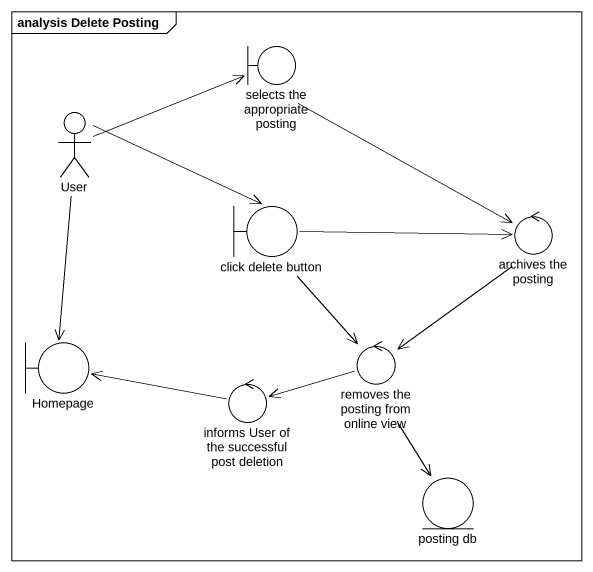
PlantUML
@startuml
mainframe analysis Delete Posting
boundary "selects the appropriate posting" as selects_the_appropriate
actor User
boundary "click delete button" as click_delete_button
control "archives the posting" as archives_the_posting
boundary Homepage
control "removes the posting from online view" as removes_the_posting_from
control "informs User of the successful post deletion" as informs_User_of_the
entity "posting db" as posting_db
selects_the_appropriate --> archives_the_posting
User -right-> selects_the_appropriate
User -right-> click_delete_button
User --> Homepage
click_delete_button -right-> archives_the_posting
click_delete_button --> removes_the_posting_from
archives_the_posting --> removes_the_posting_from
removes_the_posting_from -left-> informs_User_of_the
removes_the_posting_from --> posting_db
informs_User_of_the -left-> Homepage
@enduml
